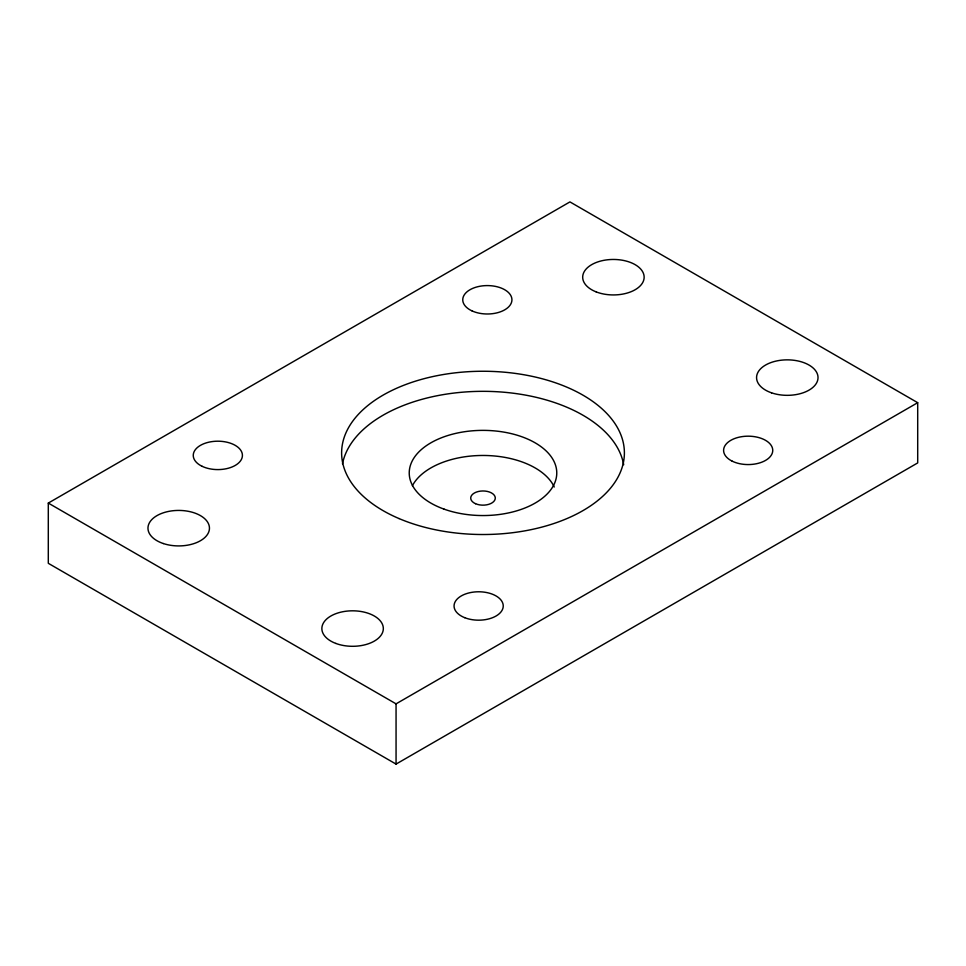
<?xml version="1.0" encoding="UTF-8"?>
<svg xmlns="http://www.w3.org/2000/svg" width="966" height="966" viewBox="0 0 966 966"><rect width="100%" height="100%" fill="white"/><g stroke="black" fill="none" stroke-linecap="round" stroke-linejoin="round"><path stroke-width="1.45" d="M48.3 503.081L569.94 201.906L917.7 402.689L917.7 462.919L396.06 764.094L48.3 563.311L48.3 503.081L396.06 703.852L917.7 402.689M396.06 703.852L396.06 764.094M412.397 485.717A73.766 42.589 0 0 1 484.171 455.469A73.766 42.589 0 0 1 554.243 487.009M342.495 463.837A141.398 81.639 0 0 1 483.809 391.327A141.398 81.639 0 0 1 623.674 464.755M596.203 291.901A30.743 17.75 0 0 0 644.068 278.462A30.743 17.75 0 0 0 599.958 261.243A30.743 17.75 0 0 0 596.203 291.901M771.556 392.836A30.743 17.75 0 0 0 818.021 377.839A30.743 17.75 0 0 0 772.293 362.105A30.743 17.75 0 0 0 771.556 392.836M163.339 543.544A30.743 17.75 0 0 0 209.453 528.173A30.743 17.75 0 0 0 163.339 512.801A30.743 17.75 0 0 0 163.339 543.544M335.818 643.428A30.743 17.75 0 0 0 383.285 629.518A30.743 17.75 0 0 0 338.68 612.734A30.743 17.75 0 0 0 335.818 643.428M472.12 310.943A24.585 14.2 0 0 0 511.678 301.827A24.585 14.2 0 0 0 478.23 286.6A24.585 14.2 0 0 0 472.12 310.943M202.172 466.337A24.585 14.2 0 0 0 242.08 457.751A24.585 14.2 0 0 0 209.248 442.09A24.585 14.2 0 0 0 202.172 466.337M732.156 461.144A24.585 14.2 0 0 0 772.329 452.994A24.585 14.2 0 0 0 740.016 436.982A24.585 14.2 0 0 0 732.156 461.144M464.731 617.685A24.585 14.2 0 0 0 503.165 607.083A24.585 14.2 0 0 0 468.063 593.16A24.585 14.2 0 0 0 464.731 617.685M399.055 518.573A141.398 81.639 0 0 0 623.505 462.014A141.398 81.639 0 0 0 426.441 378.068A141.398 81.639 0 0 0 399.055 518.573M475.55 503.709A12.292 7.1 0 0 0 495.196 498.963A12.292 7.1 0 0 0 478.267 491.513A12.292 7.1 0 0 0 475.55 503.709M444.082 509.142A73.766 42.589 0 0 0 556.73 474.33A73.766 42.589 0 0 0 448.188 435.412A73.766 42.589 0 0 0 444.082 509.142"/></g></svg>
